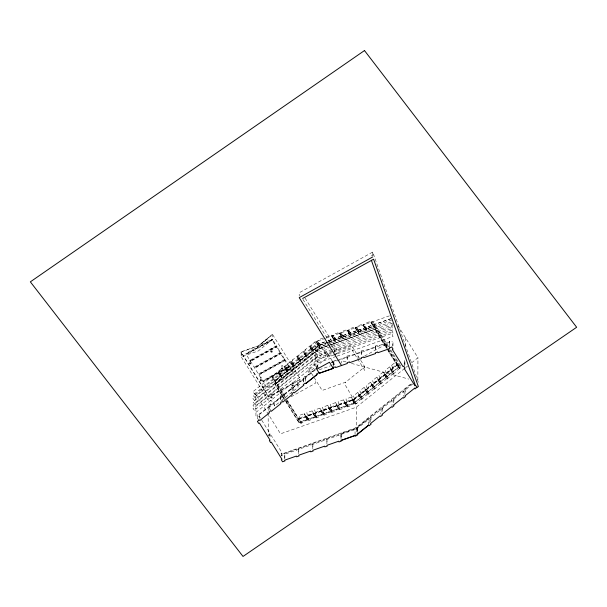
<?xml version="1.0" encoding="UTF-8"?>
<svg xmlns="http://www.w3.org/2000/svg" width="607" height="607" viewBox="0 0 607 607"><rect width="100%" height="100%" fill="white"/><g stroke="black" fill="none" stroke-linecap="round" stroke-linejoin="round"><path stroke-width="0.46" stroke-dasharray="3.04 2.28" d="M273.734 375.065L272.687 376.939L286.079 398.435M280.1 369.951L279.895 370.968L278.272 372.273L281.845 377.706L277.528 381.166L276.064 380.157M286.466 364.845L286.261 365.862L284.645 367.159L288.211 372.592L283.901 376.052L282.43 375.043M292.84 359.731L292.627 360.748L291.011 362.045L294.585 367.478L290.267 370.945L288.795 369.936M299.205 354.617L299.001 355.634L297.377 356.939L300.951 362.371L296.633 365.831L295.169 364.822M305.571 349.511L305.367 350.527L303.75 351.825L307.317 357.257L303.007 360.725L301.535 359.708M311.945 344.397L311.732 345.413L310.116 346.711L313.69 352.151L309.373 355.611L307.901 354.602M354.875 398.852L355.08 397.835L358.798 394.853L361.332 398.928L357.614 401.91L357.409 402.927L354.92 404.308L352.386 400.233M361.241 393.746L361.446 392.729L365.164 389.747L367.698 393.814L361.56 399.596L359.025 395.521M367.607 388.632L367.819 387.615L371.53 384.633L374.071 388.708L367.925 394.482L365.391 390.415M373.98 383.518L374.185 382.509L377.903 379.519L380.437 383.594L374.299 389.375L371.757 385.301M380.346 378.411L380.551 377.395L384.269 374.413L386.803 378.487L380.665 384.261L378.131 380.187M386.712 373.297L386.925 372.281L390.635 369.299L393.177 373.373L387.031 379.155L384.497 375.08M393.086 368.191L393.29 367.174L397.008 364.192L399.543 368.259L393.404 374.041L390.87 369.967M300.253 418.549L300.511 417.608L305.086 416.007L307.62 420.074L303.052 421.683L302.794 422.624L301.436 423.094L287.559 400.81M308.09 415.795L308.348 414.854L312.924 413.253L315.458 417.328L310.883 418.929L310.625 419.869L307.901 420.826L305.367 416.751M315.928 413.041L316.186 412.107L320.762 410.499L323.296 414.573L318.721 416.174L318.463 417.115L315.739 418.071L313.204 413.997M323.766 410.286L324.024 409.353L328.599 407.745L331.134 411.819L326.558 413.428L326.3 414.361L323.577 415.317L321.035 411.243M331.604 407.532L331.862 406.599L336.437 404.99L338.972 409.065L334.396 410.673L334.138 411.607L331.414 412.563L328.873 408.488M339.442 404.778L339.7 403.845L344.268 402.236L346.809 406.311L342.234 407.919L341.976 408.852L339.252 409.808L336.71 405.742M347.272 402.024L347.53 401.09L352.106 399.482L354.647 403.556L350.072 405.165L349.814 406.098L347.083 407.054L344.548 402.987M264.371 341.134L263.704 341.68M264.265 341.225L263.81 341.597M282.422 366.529L282.642 365.718L282.096 365.429L281.473 366.029L281.792 366.537M271.716 395.278L271.936 394.474L271.39 394.178L270.768 394.778L271.086 395.286M266.602 339.594L267.239 339.207L266.807 339.154M267.816 338.691L267.816 338.327M265.32 340.77L265.312 340.368M266.465 339.837L266.959 339.267M280.882 369.284L252.785 391.834L255.987 395.377L317.332 346.142L327.985 342.394M283.833 366.916L316.255 340.937L320.056 347.037L315.739 350.497L314.274 349.488M272.687 376.939L272.057 377.455L285.366 398.829M324.578 342.007L314.836 345.436L252.831 395.195L256.025 398.738L317.37 349.503L392.858 322.985M258.939 420.568L255.964 415.78L255.699 393.981L317.309 344.526L324.449 342.022M332.515 347.568L392.904 326.346L391.181 321.991L314.874 348.797L252.869 398.564L256.071 402.107L317.415 352.872L328.956 348.813M333.918 354.958L327.826 357.106L321.057 346.233L319.806 345.049L275.085 380.961L275.146 384.443L298.819 422.457L298.781 419.088L287.437 400.878M329.98 346.87L314.919 352.166L252.907 401.925L256.108 405.468L317.453 356.233L392.941 329.715L391.219 325.352L330.861 346.559M275.123 384.33L319.775 348.486L327.757 345.687M298.902 419.027L353.76 399.747L398.336 363.972L398.374 367.334L353.798 403.116L298.94 422.389L275.267 384.383L319.851 348.6L327.81 345.808M331.794 349.617L314.957 355.527L252.952 405.294L256.154 408.837L269.455 398.154M337.075 356.104L393.025 336.445L391.303 332.082L315.003 358.896L252.99 408.655L256.192 412.199L317.537 362.963L336.187 356.415M272.414 395.787L317.499 359.602L333.478 353.987M327.78 353.456L327.826 357.106L308.72 372.432L308.675 368.79L327.78 353.456L333.008 351.62M268.863 410.522L268.802 405.476L270.714 403.943L271.253 404.543L280.806 396.879L280.267 396.28L282.179 394.747L282.718 395.347L292.271 387.676L291.732 387.076L291.792 392.122M303.242 382.084L303.189 377.88L305.101 376.348L305.647 376.947L317.006 367.827L316.467 367.227L318.948 365.846L319.244 366.59M316.937 367.713L305.571 376.833L305.632 381.879M268.802 405.476L269.341 406.075L259.788 413.746L259.25 413.147L259.333 419.877M294.183 386.143L303.735 378.48L303.189 377.88M297.058 382.182L297.984 383.662L274.698 402.342L274.743 405.992L280.563 401.318M281.291 400.734L298.029 387.304L297.984 383.662M314.168 377.607L322.158 390.438L345.671 382.175L364.777 366.84L351.294 345.193L333.88 351.316M357.796 392.426L361.825 399.194L357.796 392.426L353.479 395.885L354.541 398.943M364.162 387.312L368.191 394.08L364.162 387.312L359.852 390.779L360.915 393.829M370.536 382.205L374.565 388.973L370.536 382.205L366.218 385.665L367.281 388.715M376.901 377.091L380.93 383.859L376.901 377.091L372.584 380.551L373.646 383.609M383.267 371.977L387.296 378.745L383.267 371.977L378.958 375.445L380.02 378.495M389.641 366.871L393.67 373.639L389.641 366.871L385.324 370.331L386.386 373.388M301.436 423.094L298.894 418.838L299.926 418.473L298.917 415.507L304.228 413.648L305.776 416.425L353.752 399.558L392.752 368.267L391.697 365.224L396.007 361.757L397.502 364.45L398.336 363.783L400.87 368.047L399.77 368.927L397.236 364.853M389.58 349.655L398.458 363.904L398.526 367.387L353.866 403.23L298.917 422.533L298.879 419.171L353.828 399.861L398.48 364.025M255.699 393.981L280.51 433.83L356.332 407.191L405.484 367.743M405.772 367.508L407.684 365.975M411.675 362.774L417.95 357.735L398.093 325.86M357.235 432.495L357.174 427.495L368.532 418.382L369.079 418.982L369.139 424.027M370.513 422.077L370.445 416.85L379.997 409.179L380.543 409.778L380.589 413.982M381.962 412.009L381.909 407.646L391.462 399.983L392.001 400.582L392.061 405.628M393.427 402.805L393.374 398.442L402.927 390.779L403.465 391.378L403.526 396.424M404.899 394.482L404.839 389.246L412.183 383.351M412.714 383.958L356.605 428.99L284.827 454.211L284.903 460.941M417.844 379.838L417.95 357.735M315.397 369.906L257.975 415.696L258.605 416.713L259.326 416.319L261.268 419.429M281.238 455.523L281.208 452.997L281.838 454.013L355.839 427.76L411.789 383.146M418.314 382.273L372.744 252.042L299.175 292.771L299.213 296.011M251.617 363.123L245.979 354.071L271.944 339.692L293.082 373.639L267.118 388.017L252.087 363.874M281.542 370.323L262.884 380.657L262.892 381.226L288.856 366.848L288.849 366.279L282.354 369.875M269.113 396.94L268.749 397.145L240.842 352.06L258.385 345.967L272.581 334.487L300.48 379.292L291.148 384.739M272.376 395.134L290.328 385.195M297.104 385.824L299.987 384.231L299.934 379.458L268.916 396.629L241.207 352.136L241.267 356.901L268.977 401.402L271.139 400.203L274.743 405.992M291.11 396.743L315.458 383.26L315.42 379.61M364.572 356.074L385.316 344.586L385.566 345.292L387.205 344.381L386.5 344.966L386.545 348.335L374.709 329.328L328.698 345.497M269.903 434.855L268.37 435.705L268.119 414.854M357.174 427.495L357.713 428.094L355.232 429.475L354.936 428.732L340.959 433.648L341.02 438.694M371.317 255.942L373.555 254.894M331.718 362.811L392.342 341.309M322.916 338.145L318.485 339.7L318.235 340.633L316.482 341.604L320.056 347.037M326.323 336.946L331.634 335.079L335.436 341.18L330.125 343.046L328.599 341.946M327.643 342.485L374.663 325.967L372.129 321.702L371.097 322.059L387.554 348.486M325.428 338.334L314.798 342.067L317.332 346.142M326.308 338.023L390.089 315.61M327.955 340.793L392.676 318.053M328.121 340.762L390.87 318.721M327.803 342.234L319.737 345.125L319.775 348.486M328.599 342.007L374.686 325.815L374.83 329.26L386.659 348.266L386.621 344.897M326.285 342.963L319.806 345.239L275.229 381.014L275.267 384.383M328.873 342.082L392.82 319.616M325.83 344.556L322.287 345.8L320.762 344.7M335.436 341.18L331.915 335.83L333.903 335.132L334.161 334.191L339.472 332.325L343.274 338.425L337.962 340.292L336.437 339.192M343.274 338.425L339.753 333.076L341.741 332.378L341.999 331.437L347.31 329.571L351.112 335.679L345.8 337.538L344.275 336.437M351.112 335.679L347.583 330.322L349.579 329.624L349.837 328.683L355.148 326.824L358.942 332.924L353.638 334.783L352.113 333.683M358.942 332.924L355.421 327.568L357.417 326.87L357.675 325.936L362.986 324.07L366.78 330.17L361.476 332.037L359.943 330.936M369.306 329.282L367.781 328.182L369.306 329.282L374.618 327.416L373.631 326.134M328.637 345.375L374.731 329.184M332.674 349.306L391.265 328.721L392.987 333.076L337.037 352.735M337.409 353.737L351.339 348.843L364.815 370.49L364.777 366.84M333.258 365.042L332.932 360.937L335.284 360.11L335.572 360.854L347.325 356.719L347.037 355.983L349.389 355.156L349.678 355.892L361.431 351.764L361.142 351.028L363.494 350.201L363.783 350.937L375.543 346.809L375.247 346.073L377.6 345.246L377.888 345.982L389.648 341.855L389.353 341.111L389.436 347.841M331.399 362.174L333.152 361.56L333.281 366.727M331.475 362.288L333.22 361.673L332.932 360.937M334.025 363.745L332.97 364.117L333.258 364.853M332.97 364.306L334.025 363.934L334.343 364.443L326.687 351.969L311.854 360.179L317.362 369.2M319.282 369.769L330.64 365.778M312.066 410.893L316.141 417.737L312.066 410.893L306.755 412.752L307.764 415.719M319.904 408.139L323.979 414.983L319.904 408.139L314.593 410.006L315.602 412.965M327.742 405.385L331.817 412.229L327.742 405.385L322.431 407.251L323.432 410.211M335.58 402.631L339.654 409.475L335.58 402.631L330.269 404.497L331.27 407.456M343.41 399.876L347.492 406.728L343.41 399.876L338.107 401.743L339.108 404.702M351.248 397.122L355.33 403.974L351.248 397.122L345.944 398.989L346.946 401.955M301.436 422.904L300.655 423.375L286.352 400.415M284.6 458.702L284.531 453.475L296.292 449.339L296.58 450.075M298.705 453.748L298.636 448.512L310.397 444.385L310.685 445.121M312.81 448.793L312.749 443.558L324.502 439.43L324.791 440.166M326.915 443.838L326.854 438.603L338.607 434.475L338.896 435.211M281.238 455.47L282.475 455.038M345.998 361.901L341.453 360.657L341.483 363.085M351.453 363.396L408.701 379.079M404.839 389.246L405.377 389.846L405.43 394.049M393.374 398.442L393.913 399.042L393.966 403.253M381.909 407.646L382.448 408.245L382.493 411.607M370.445 416.85L370.991 417.441L371.029 420.81M366.78 330.17L363.259 324.813L365.255 324.115L365.513 323.182L370.816 321.315L387.744 348.486M280.806 376.332L281.845 377.706L278.044 371.605M388.685 346.756L372.91 321.611M390.658 349.928L401.508 367.341L400.87 368.047M374.785 325.898L389.087 348.858M388.23 349.268L400.036 368.525L388.055 349.283M387.152 349.055L398.496 367.273M388.025 350.709L398.374 367.334M366.825 328.713L364.291 324.646M391.963 368.897L394.504 372.964M358.987 331.278L356.453 327.211L358.995 331.468M385.597 374.003L388.139 378.267L385.597 374.193M351.15 334.032L348.615 329.958L351.157 334.222M379.231 379.117L381.765 383.381L379.231 379.307M343.319 336.786L340.777 332.712L343.319 336.976M372.857 384.223L375.399 388.488L372.865 384.413M335.481 339.541L332.94 335.466L335.481 339.73M366.491 389.337L369.033 393.602L366.491 389.527M305.093 298.151L336.862 349.154L336.9 352.599M302.931 299.35L334.7 350.353L334.715 352.075M360.126 394.451L362.66 398.708L360.126 394.641M319.806 345.049L317.271 340.975L319.806 345.239L319.851 348.6M314.836 345.436L317.37 349.503M314.874 348.797L317.415 352.872M314.919 352.166L317.453 356.233M313.44 350.156L310.898 346.089L313.44 350.345M345.914 402.312L348.456 406.576L345.922 402.502M309.889 346.043L313.69 352.151M314.957 355.527L317.499 359.602M315.003 358.896L317.537 362.963M318.341 367.561L317.575 366.332L317.309 344.526M355.839 427.76L356.605 428.99L356.332 407.191M318.44 368.601L316.748 365.877L316.786 369.246M307.074 355.459L304.532 351.385M338.084 405.066L340.618 409.141M303.523 351.157L307.317 357.257M308.675 368.79L313.971 377.296M300.7 360.383L298.166 356.309L300.7 360.573M330.246 407.821L332.78 412.085L330.246 408.01M297.149 356.271L300.951 362.371M294.334 365.49L291.792 361.415L294.334 365.68M322.408 410.575L324.95 414.839L322.408 410.764M290.783 361.377L294.585 367.478M287.961 370.604L285.427 366.529L287.961 370.794M314.57 413.329L317.112 417.593L314.57 413.519M284.417 366.491L288.211 372.592M281.595 375.718L279.053 371.643L281.595 375.908M306.732 416.083L309.274 420.34L306.732 416.273M272.687 376.75L275.221 380.824M275.108 381.082L285.958 398.503M261.754 420.203L269.994 433.436L270.054 438.671M340.959 433.648L341.301 438.588M326.854 438.603L327.196 443.55M312.749 443.558L313.091 448.505M298.636 448.512L298.985 453.459M284.531 453.475L284.827 454.211M391.697 365.224L392.752 368.274M414.991 387.228L415.013 388.905M405.544 337.811L405.643 346.347M404.945 364.853L404.907 361.484L404.186 361.886L404.247 367.121M404.27 360.467L404.323 364.67M393.017 345.687L392.972 342.325L392.251 342.72L392.297 346.21M389.648 341.855L389.702 346.21M375.543 346.809L375.596 351.172M375.247 346.073L375.308 351.119M372.744 252.042L372.789 256.093M368.684 425.226L368.608 418.496L357.242 427.609L357.303 432.654M361.431 351.764L361.484 356.127M361.142 351.028L361.203 356.074M358.031 356.021L358.077 359.663M357.713 428.094L357.758 431.463M356.476 428.785L356.552 435.515M355.08 434.733L355.012 428.846L341.028 433.762L341.111 440.492M353.828 399.861L353.866 403.23M353.798 403.116L353.76 399.747L356.294 403.822L345.709 385.824L345.671 382.175M347.325 356.719L347.379 361.082M347.037 355.983L347.098 361.028M305.101 376.348L305.162 381.393M303.735 378.48L303.788 382.842M293.659 387.228L293.705 390.589M293.082 373.639L292.453 371.256L289.592 366.658L263.628 381.029L263.491 381.628L289.456 367.258L285.366 359.868L259.401 374.246L259.265 374.845L285.229 360.467L281.132 353.084L255.168 367.455L255.031 368.054L280.995 353.684L276.906 346.293L250.941 360.664L250.805 361.264L276.769 346.893L272.68 339.503L246.715 353.881L246.579 354.48L272.543 340.102L271.936 339.123L245.972 353.502L245.979 354.071M292.271 387.676L292.316 391.166M287.065 400.021L287.103 403.382M286.952 400.923L286.982 403.45M282.179 394.747L282.247 400.635M281.967 456.092L281.929 452.602L271.261 435.477L270.54 435.872L269.273 433.838L269.296 435.523M280.806 396.879L280.851 400.37M280.267 396.28L280.328 401.326M270.714 403.943L270.783 409.831M268.749 337.568L268.666 338.046L268.658 337.644M269.341 406.075L269.387 409.566M265.866 339.92L265.783 340.398L265.775 339.996M263.089 342.219L262.998 342.295M262.33 342.803L262.239 343.281L262.239 342.879M257.338 414.68L257.406 419.915M260.835 344.177L261.716 343.38L260.835 344.177M249.712 360.535L249.947 361.34L250.805 361.119L250.57 360.315L249.712 360.535M260.282 377.508L260.517 378.313L261.374 378.093L261.139 377.288L260.282 377.508M270.988 348.759L271.223 349.564L272.08 349.344L271.845 348.532L270.988 348.759M292.126 382.698L292.362 383.503L293.219 383.283L292.984 382.478L292.126 382.698M272.148 334.571L258.316 345.853L241.131 351.741L241.199 356.795L258.377 350.899L272.209 339.624L272.148 334.571M265.775 340.163L265.312 340.542L265.775 340.201M276.162 345.914L250.198 360.292L250.205 360.862L276.17 346.483L276.162 345.914M280.388 352.705L254.424 367.076L254.432 367.645L280.396 353.274L280.388 352.705M284.622 359.496L258.658 373.866L258.665 374.436L284.622 360.065L284.622 359.496M373.032 325.693L370.498 321.619L373.313 326.437L373.032 325.693M365.194 328.448L362.66 324.373L365.475 329.191L365.194 328.448M357.356 331.202L354.822 327.127L357.637 331.946L357.356 331.202M349.518 333.949L346.984 329.882L349.799 334.7L349.518 333.949M341.68 336.703L339.146 332.636L341.961 337.454L341.68 336.703M333.85 339.457L331.308 335.383L334.123 340.208L333.85 339.457M318.463 345.466L315.928 341.392L318.69 346.134L318.463 345.466M312.097 350.573L309.562 346.506L312.324 351.241L312.097 350.573M305.731 355.687L303.189 351.612L305.958 356.355L305.731 355.687M299.357 360.801L296.823 356.726L299.585 361.469L299.357 360.801M292.991 365.907L290.457 361.833L293.219 366.575L292.991 365.907M286.625 371.021L284.084 366.947L286.853 371.689L286.625 371.021M308.03 419.748L304.228 413.648L308.31 420.492L308.03 419.748M280.252 376.135L277.718 372.061L280.48 376.795L280.252 376.135"/><path stroke-width="0.91" d="M305.655 383.563L317.013 374.443M357.326 434.339L368.684 425.226M416.926 387.372L415.013 388.905L414.467 388.313L404.915 395.976L405.461 396.576L403.549 398.109L403.01 397.509L393.457 405.173L393.996 405.772L392.084 407.312L391.545 406.713L381.993 414.376L382.531 414.976L380.619 416.508L380.081 415.909L370.528 423.58L371.067 424.179L369.162 425.712L368.616 425.112L357.257 434.225L357.796 434.824L355.315 436.205L355.019 435.462L341.043 440.379L341.331 441.114L338.979 441.942L338.691 441.206L326.938 445.333L327.226 446.069L324.874 446.896L324.586 446.16L312.825 450.288L313.121 451.024L310.769 451.851L310.481 451.115L298.72 455.242L299.016 455.986L296.664 456.813L296.368 456.069L284.615 460.205L284.903 460.941L282.558 461.768L281.284 459.727L282.005 459.332L271.344 442.207L270.623 442.602L269.356 440.568L270.077 440.166L259.409 423.049L258.688 423.443L257.421 421.41L259.333 419.877L259.872 420.476L269.425 412.806L268.886 412.206L270.798 410.673L271.337 411.273L280.889 403.609L280.351 403.01L282.255 401.477L282.801 402.077L292.354 394.406L291.808 393.806L293.72 392.274L294.266 392.873L303.819 385.21L303.272 384.61L305.184 383.078L305.723 383.677L317.089 374.557L316.543 373.958L319.032 372.584L319.32 373.32L333.304 368.403L333.015 367.667L335.36 366.84L335.656 367.584L347.409 363.449L347.121 362.713L349.473 361.886L349.761 362.622L361.514 358.494L361.226 357.758L363.578 356.931L363.866 357.667L375.619 353.54L375.331 352.804L377.683 351.977L377.971 352.713L389.732 348.585L389.436 347.841L391.788 347.014L393.055 349.055L392.334 349.45L403.002 366.575L403.723 366.18L404.99 368.214L404.27 368.616L414.93 385.741L415.651 385.339L416.926 387.372L418.367 386.576L373.608 259.197L302.665 298.469M372.804 256.905L299.236 297.635L341.513 365.52M334.753 354.663L336.915 353.464M319.252 373.206L333.235 368.29M341.111 440.492L355.095 435.576M333.304 368.403L329.457 362.227L316.786 369.246L318.903 372.652M371.37 260.244L415.325 385.331M249.743 363.062L249.978 363.866L250.835 363.646L250.6 362.834L249.743 363.062M260.312 380.035L260.547 380.839L261.405 380.612L261.169 379.807L260.312 380.035M271.018 351.278L271.253 352.083L272.111 351.863L271.875 351.058L271.018 351.278M270.881 397.001L271.117 397.813L271.974 397.585L271.739 396.781L270.881 397.001M281.587 368.252L281.823 369.056L282.68 368.836L282.445 368.032L281.587 368.252M292.157 385.225L292.392 386.029L293.249 385.809L293.014 385.005L292.157 385.225M364.488 50.548L30.35 281.853L243.02 556.452L576.65 327.264L364.488 50.548"/></g></svg>
